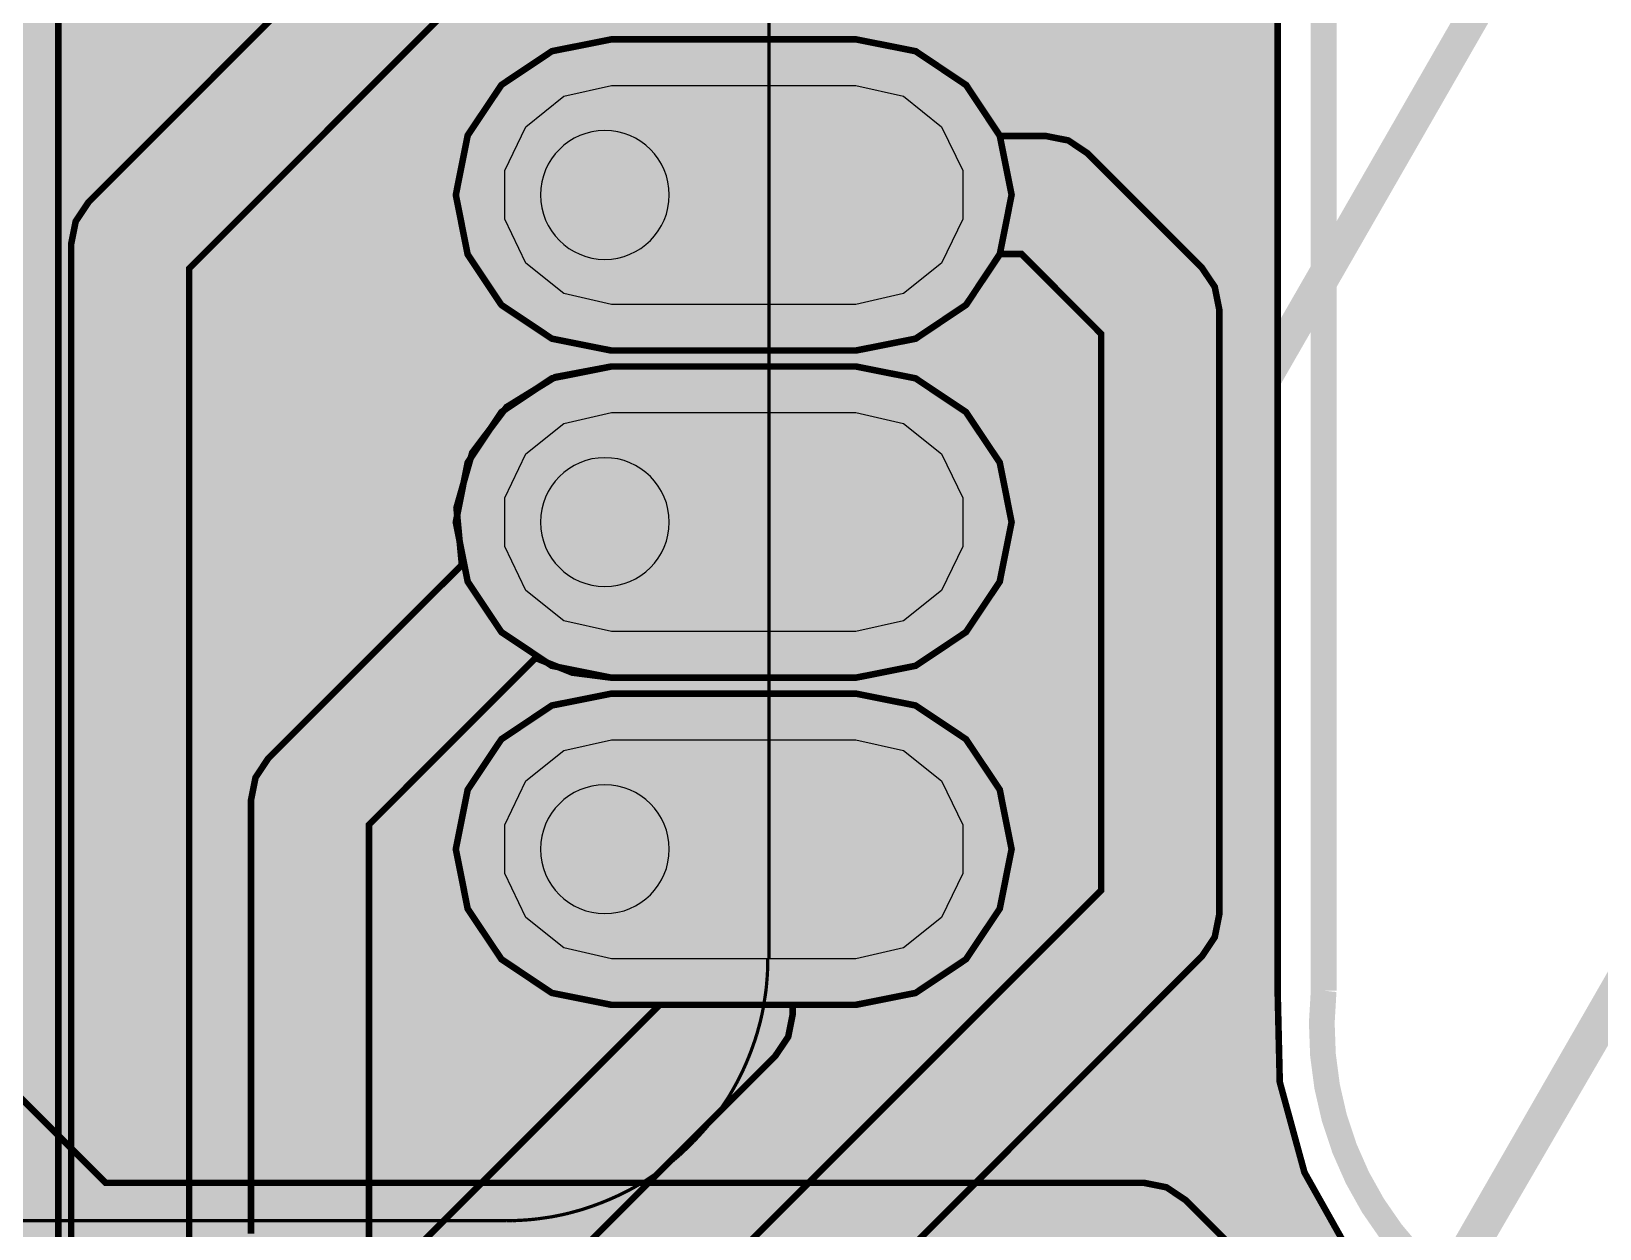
# Model space of a CAD drawing. Header units: millimetres. Extents: x 128 to 251, y -73 to 33.
# Drawn here: x 221.86 to 234.05, y -6.76 to 2.54 of the extents above; entities that cross this region are included whole.
import ezdxf

# ---------------------------------------------------------------- set-up
doc = ezdxf.new("R2010")
doc.units = ezdxf.units.MM
doc.header["$MEASUREMENT"] = 0
for name, color, linetype, true_color in [('Board-Outline-Layer', 7, 'Continuous', 0xff00ff), ('Bottom-Layer', 7, 'Continuous', 0x0000ff), ('Bottom-Paste-Mask-Layer', 7, 'Continuous', 0x800000), ('Bottom-Solder-Mask-Layer', 7, 'Continuous', 0xaa00ff), ('Document-Layer', 7, 'Continuous', 0xffffff), ('Hole-Layer', 7, 'Continuous', 0x222222), ('Multi-Layer', 7, 'Continuous', 0xc0c0c0), ('Top-Assembly-Layer', 7, 'Continuous', 0x33cc99), ('Top-Layer', 7, 'Continuous', 0xff0000), ('Top-Paste-Mask-Layer', 7, 'Continuous', 0x808080), ('Top-Silkscreen-Layer', 7, 'Continuous', 0xffcc00), ('Top-Solder-Mask-Layer', 7, 'Continuous', 0x800080)]:
    doc.layers.add(name, color=color, linetype=linetype, true_color=true_color)

msp = doc.modelspace()

# ---------------------------------------------------------------- hatches: boundary and pattern name
at = {"layer": 'Bottom-Layer'}
for points in [[(139.908, 21.105), (140.301, 21.105), (139.878, 20.881), (139.56, 20.524), (139.385, 20.08), (139.375, 19.602), (139.531, 19.15), (139.833, 18.78), (140.246, 18.538), (140.716, 18.454), (141.187, 18.538), (141.599, 18.78), (141.902, 19.15), (142.058, 19.602), (142.048, 20.08), (141.873, 20.524), (141.554, 20.881), (141.132, 21.105), (163.541, 21.105), (163.584, 21.107), (163.626, 21.115), (163.864, 21.098), (164.047, 20.945), (164.108, 20.714), (164.107, 20.705), (164.107, 20.695), (164.107, 15.941), (164.15, 15.447), (164.358, 14.996), (164.707, 14.641), (165.154, 14.426), (165.648, 14.374), (166.475, 14.374), (166.293, 14.159), (166.228, 13.885), (166.228, 12.785), (166.31, 12.481), (166.532, 12.258), (166.836, 12.177), (167.936, 12.177), (168.24, 12.258), (168.463, 12.481), (168.544, 12.785), (168.544, 13.885), (168.479, 14.159), (168.298, 14.374), (185.166, 14.376), (185.189, 14.374), (185.213, 14.374), (185.291, 14.376), (185.771, 14.283), (186.183, 14.018), (186.468, 13.621), (186.586, 13.147), (186.586, 10.433), (186.577, 9.929), (186.723, 9.445), (187.009, 9.03), (187.408, 8.722), (187.883, 8.55), (188.387, 8.532), (203.241, 8.641), (202.829, 8.401), (202.526, 8.035), (202.368, 7.586), (202.375, 7.11), (202.545, 6.665), (202.858, 6.307), (203.276, 6.079), (203.747, 6.008), (204.213, 6.105), (204.617, 6.356), (204.909, 6.732), (205.054, 7.185), (205.034, 7.66), (204.851, 8.1), (204.528, 8.449), (204.104, 8.665), (204.634, 8.898), (205.079, 9.268), (205.405, 9.747), (205.585, 10.297), (205.589, 10.327), (205.59, 10.358), (205.591, 13.287), (205.714, 13.592), (205.933, 13.837), (206.223, 13.993), (230.64, 13.993), (230.657, 13.993), (230.674, 13.995), (231.034, 13.948), (231.338, 13.746), (231.522, 13.432), (231.549, 13.07), (231.545, 13.043), (231.544, 13.017), (231.544, -4.89), (231.561, -5.618), (231.753, -6.32), (232.11, -6.955), (232.609, -7.485), (233.221, -7.879), (236.511, -9.687), (236.878, -10.054), (236.878, -18.76), (220.036, -47.654), (220, -47.741), (219.987, -47.835), (219.987, -49.818), (205.252, -65.512), (204.899, -65.718), (204.522, -65.877), (204.798, -65.5), (204.931, -65.051), (204.903, -64.585), (204.719, -64.155), (204.399, -63.813), (203.983, -63.6), (203.519, -63.54), (203.063, -63.642), (202.668, -63.892), (202.381, -64.262), (202.237, -64.706), (202.252, -65.174), (202.424, -65.608), (202.734, -65.959), (202.032, -65.693), (201.412, -65.269), (190.417, -54.469), (189.885, -54.039), (189.272, -53.734), (188.608, -53.57), (187.924, -53.554), (187.252, -53.686), (186.626, -53.961), (186.074, -54.365), (186.07, -54.368), (186.067, -54.372), (179.529, -60.687), (178.91, -61.051), (178.228, -61.276), (177.513, -61.353), (176.799, -61.277), (176.116, -61.053), (175.496, -60.689), (163.679, -48.655), (163.279, -48.335), (162.795, -48.168), (162.283, -48.173), (161.802, -48.349), (161.408, -48.677), (161.394, -48.695), (161.382, -48.713), (159.334, -51.863), (159.102, -52.068), (158.808, -52.169), (158.498, -52.15), (158.218, -52.014), (158.204, -52.004), (158.19, -51.995), (143.718, -43.141), (143.28, -42.7), (142.939, -42.181), (142.708, -41.604), (142.597, -40.993), (142.597, -40.989), (142.597, -40.985), (141.856, -33.79), (142.235, -34.091), (142.696, -34.239), (143.179, -34.217), (143.624, -34.026), (143.974, -33.692), (144.184, -33.256), (144.228, -32.774), (144.1, -32.307), (143.817, -31.914), (143.414, -31.646), (142.942, -31.537), (142.462, -31.599), (142.035, -31.826), (141.714, -32.189), (141.714, -31.591), (141.709, -30.467), (141.709, -2.111), (141.701, -2.033), (141.676, -1.959), (141.427, -1.592), (141.077, -1.321), (140.661, -1.172), (140.629, -1.168), (140.597, -1.166), (139.838, -1.166), (139.818, -1.167), (139.797, -1.168), (139.527, -1.118), (139.336, -0.921), (139.292, -0.649), (139.295, -0.624), (139.296, -0.598), (139.293, 20.608), (139.376, 20.878), (139.588, 21.063), (139.867, 21.107), (139.887, 21.106)], [(221.926, -7.182), (222.075, -7.281), (222.25, -7.316), (230.316, -7.316), (232.849, -9.849), (232.997, -9.948), (233.172, -9.983), (233.745, -9.983), (235.508, -11.747), (235.508, -11.987), (235.052, -11.987), (234.628, -12.156), (234.297, -12.471), (234.107, -12.886), (234.084, -13.342), (234.232, -13.774), (234.53, -14.12), (234.936, -14.331), (235.39, -14.376), (235.829, -14.25), (236.189, -13.969), (236.42, -13.575), (236.487, -13.123), (236.383, -12.679), (236.414, -12.585), (236.425, -12.487), (236.425, -11.557), (236.39, -11.382), (236.29, -11.233), (234.258, -9.201), (234.11, -9.102), (233.934, -9.067), (233.362, -9.067), (230.829, -6.534), (230.681, -6.435), (230.505, -6.4), (222.44, -6.4), (214.446, 1.594), (214.298, 1.693), (214.122, 1.728), (212.137, 1.728), (211.876, 2.122), (211.483, 2.386), (211.019, 2.478), (209.119, 2.478), (208.657, 2.386), (208.265, 2.124), (208.003, 1.732), (207.911, 1.27), (208.003, 0.808), (208.265, 0.416), (208.657, 0.154), (209.119, 0.062), (211.019, 0.062), (211.483, 0.154), (211.876, 0.418), (212.137, 0.812), (213.933, 0.812)], [(228.269, 2.478), (226.369, 2.478), (225.907, 2.386), (225.515, 2.124), (225.253, 1.732), (225.161, 1.27), (225.253, 0.808), (225.515, 0.416), (225.907, 0.154), (226.369, 0.062), (228.269, 0.062), (228.732, 0.154), (229.124, 0.416), (229.386, 0.808), (229.478, 1.27), (229.386, 1.732), (229.124, 2.124), (228.732, 2.386)], [(226.369, 0.42), (226.001, 0.504), (225.705, 0.74), (225.541, 1.081), (225.541, 1.459), (225.705, 1.8), (226.001, 2.036), (226.369, 2.12), (228.269, 2.12), (228.638, 2.036), (228.934, 1.8), (229.098, 1.459), (229.098, 1.081), (228.934, 0.74), (228.638, 0.504), (228.269, 0.42)], [(228.269, -0.062), (226.369, -0.062), (225.907, -0.154), (225.515, -0.416), (225.253, -0.808), (225.161, -1.27), (225.253, -1.732), (225.515, -2.124), (225.907, -2.386), (226.369, -2.478), (228.269, -2.478), (228.732, -2.386), (229.124, -2.124), (229.386, -1.732), (229.478, -1.27), (229.386, -0.808), (229.124, -0.416), (228.732, -0.154)], [(226.369, -2.12), (226.001, -2.036), (225.705, -1.8), (225.541, -1.459), (225.541, -1.081), (225.705, -0.74), (226.001, -0.504), (226.369, -0.42), (228.269, -0.42), (228.638, -0.504), (228.934, -0.74), (229.098, -1.081), (229.098, -1.459), (228.934, -1.8), (228.638, -2.036), (228.269, -2.12)], [(228.269, -2.602), (226.369, -2.602), (225.907, -2.694), (225.515, -2.956), (225.253, -3.348), (225.161, -3.81), (225.253, -4.272), (225.515, -4.664), (225.907, -4.926), (226.369, -5.018), (228.269, -5.018), (228.732, -4.926), (229.124, -4.664), (229.386, -4.272), (229.478, -3.81), (229.386, -3.348), (229.124, -2.956), (228.732, -2.694)], [(226.369, -4.66), (226.001, -4.576), (225.705, -4.34), (225.541, -3.999), (225.541, -3.621), (225.705, -3.28), (226.001, -3.044), (226.369, -2.96), (228.269, -2.96), (228.638, -3.044), (228.934, -3.28), (229.098, -3.621), (229.098, -3.999), (228.934, -4.34), (228.638, -4.576), (228.269, -4.66)]]:
    msp.add_hatch(color=256, dxfattribs=at).paths.add_polyline_path(points)
at = {"layer": 'Bottom-Paste-Mask-Layer'}
for points in [[(226.369, 0.42), (226.001, 0.504), (225.705, 0.74), (225.541, 1.081), (225.541, 1.459), (225.705, 1.8), (226.001, 2.036), (226.369, 2.12), (228.269, 2.12), (228.638, 2.036), (228.934, 1.8), (229.098, 1.459), (229.098, 1.081), (228.934, 0.74), (228.638, 0.504), (228.269, 0.42)], [(226.369, -2.12), (226.001, -2.036), (225.705, -1.8), (225.541, -1.459), (225.541, -1.081), (225.705, -0.74), (226.001, -0.504), (226.369, -0.42), (228.269, -0.42), (228.638, -0.504), (228.934, -0.74), (229.098, -1.081), (229.098, -1.459), (228.934, -1.8), (228.638, -2.036), (228.269, -2.12)], [(226.369, -4.66), (226.001, -4.576), (225.705, -4.34), (225.541, -3.999), (225.541, -3.621), (225.705, -3.28), (226.001, -3.044), (226.369, -2.96), (228.269, -2.96), (228.638, -3.044), (228.934, -3.28), (229.098, -3.621), (229.098, -3.999), (228.934, -4.34), (228.638, -4.576), (228.269, -4.66)]]:
    msp.add_hatch(color=256, dxfattribs=at).paths.add_polyline_path(points)
at = {"layer": 'Bottom-Solder-Mask-Layer'}
for points in [[(226.369, 0.42), (226.001, 0.504), (225.705, 0.74), (225.541, 1.081), (225.541, 1.459), (225.705, 1.8), (226.001, 2.036), (226.369, 2.12), (228.269, 2.12), (228.638, 2.036), (228.934, 1.8), (229.098, 1.459), (229.098, 1.081), (228.934, 0.74), (228.638, 0.504), (228.269, 0.42)], [(226.369, -2.12), (226.001, -2.036), (225.705, -1.8), (225.541, -1.459), (225.541, -1.081), (225.705, -0.74), (226.001, -0.504), (226.369, -0.42), (228.269, -0.42), (228.638, -0.504), (228.934, -0.74), (229.098, -1.081), (229.098, -1.459), (228.934, -1.8), (228.638, -2.036), (228.269, -2.12)], [(226.369, -4.66), (226.001, -4.576), (225.705, -4.34), (225.541, -3.999), (225.541, -3.621), (225.705, -3.28), (226.001, -3.044), (226.369, -2.96), (228.269, -2.96), (228.638, -3.044), (228.934, -3.28), (229.098, -3.621), (229.098, -3.999), (228.934, -4.34), (228.638, -4.576), (228.269, -4.66)]]:
    msp.add_hatch(color=256, dxfattribs=at).paths.add_polyline_path(points)
at = {"layer": 'Hole-Layer'}
for points in [[(225.819, 1.27, 1), (226.819, 1.27, 1)], [(225.819, -1.27, 1), (226.819, -1.27, 1)], [(225.819, -3.81, 1), (226.819, -3.81, 1)]]:
    msp.add_hatch(color=256, dxfattribs=at).paths.add_polyline_path(points)
at = {"layer": 'Multi-Layer'}
for points in [[(226.369, 0.42), (226.001, 0.504), (225.705, 0.74), (225.541, 1.081), (225.541, 1.459), (225.705, 1.8), (226.001, 2.036), (226.369, 2.12), (228.269, 2.12), (228.638, 2.036), (228.934, 1.8), (229.098, 1.459), (229.098, 1.081), (228.934, 0.74), (228.638, 0.504), (228.269, 0.42)], [(226.369, 0.42), (226.001, 0.504), (225.705, 0.74), (225.541, 1.081), (225.541, 1.459), (225.705, 1.8), (226.001, 2.036), (226.369, 2.12), (228.269, 2.12), (228.638, 2.036), (228.934, 1.8), (229.098, 1.459), (229.098, 1.081), (228.934, 0.74), (228.638, 0.504), (228.269, 0.42)], [(226.369, 0.42), (226.001, 0.504), (225.705, 0.74), (225.541, 1.081), (225.541, 1.459), (225.705, 1.8), (226.001, 2.036), (226.369, 2.12), (228.269, 2.12), (228.638, 2.036), (228.934, 1.8), (229.098, 1.459), (229.098, 1.081), (228.934, 0.74), (228.638, 0.504), (228.269, 0.42)], [(226.369, -2.12), (226.001, -2.036), (225.705, -1.8), (225.541, -1.459), (225.541, -1.081), (225.705, -0.74), (226.001, -0.504), (226.369, -0.42), (228.269, -0.42), (228.638, -0.504), (228.934, -0.74), (229.098, -1.081), (229.098, -1.459), (228.934, -1.8), (228.638, -2.036), (228.269, -2.12)], [(226.369, -2.12), (226.001, -2.036), (225.705, -1.8), (225.541, -1.459), (225.541, -1.081), (225.705, -0.74), (226.001, -0.504), (226.369, -0.42), (228.269, -0.42), (228.638, -0.504), (228.934, -0.74), (229.098, -1.081), (229.098, -1.459), (228.934, -1.8), (228.638, -2.036), (228.269, -2.12)], [(226.369, -2.12), (226.001, -2.036), (225.705, -1.8), (225.541, -1.459), (225.541, -1.081), (225.705, -0.74), (226.001, -0.504), (226.369, -0.42), (228.269, -0.42), (228.638, -0.504), (228.934, -0.74), (229.098, -1.081), (229.098, -1.459), (228.934, -1.8), (228.638, -2.036), (228.269, -2.12)], [(226.369, -4.66), (226.001, -4.576), (225.705, -4.34), (225.541, -3.999), (225.541, -3.621), (225.705, -3.28), (226.001, -3.044), (226.369, -2.96), (228.269, -2.96), (228.638, -3.044), (228.934, -3.28), (229.098, -3.621), (229.098, -3.999), (228.934, -4.34), (228.638, -4.576), (228.269, -4.66)], [(226.369, -4.66), (226.001, -4.576), (225.705, -4.34), (225.541, -3.999), (225.541, -3.621), (225.705, -3.28), (226.001, -3.044), (226.369, -2.96), (228.269, -2.96), (228.638, -3.044), (228.934, -3.28), (229.098, -3.621), (229.098, -3.999), (228.934, -4.34), (228.638, -4.576), (228.269, -4.66)], [(226.369, -4.66), (226.001, -4.576), (225.705, -4.34), (225.541, -3.999), (225.541, -3.621), (225.705, -3.28), (226.001, -3.044), (226.369, -2.96), (228.269, -2.96), (228.638, -3.044), (228.934, -3.28), (229.098, -3.621), (229.098, -3.999), (228.934, -4.34), (228.638, -4.576), (228.269, -4.66)]]:
    msp.add_hatch(color=256, dxfattribs=at).paths.add_polyline_path(points)
at = {"layer": 'Top-Layer'}
for points in [[(139.908, 21.105), (140.301, 21.105), (139.878, 20.881), (139.56, 20.524), (139.385, 20.08), (139.375, 19.602), (139.531, 19.15), (139.833, 18.78), (140.246, 18.538), (140.716, 18.454), (141.187, 18.538), (141.599, 18.78), (141.902, 19.15), (142.058, 19.602), (142.048, 20.08), (141.873, 20.524), (141.554, 20.881), (141.132, 21.105), (163.541, 21.105), (163.584, 21.107), (163.626, 21.115), (163.864, 21.098), (164.047, 20.945), (164.108, 20.714), (164.107, 20.705), (164.107, 20.695), (164.107, 15.941), (164.15, 15.447), (164.358, 14.996), (164.707, 14.641), (165.154, 14.426), (165.648, 14.374), (166.475, 14.374), (166.293, 14.159), (166.228, 13.885), (166.228, 12.825), (162.744, 9.341), (162.645, 9.192), (162.61, 9.017), (162.61, 0.86), (162.441, 0.597), (162.412, 0.286), (162.528, -0.004), (162.765, -0.208), (163.068, -0.282), (163.372, -0.208), (163.608, -0.004), (163.725, 0.286), (163.695, 0.597), (163.526, 0.86), (163.526, 8.827), (166.876, 12.177), (167.936, 12.177), (168.24, 12.258), (168.463, 12.481), (168.544, 12.785), (168.544, 12.877), (178.246, 12.877), (184.334, 6.788), (184.483, 6.689), (184.658, 6.654), (196.026, 6.654), (198.304, 4.375), (198.453, 4.276), (198.628, 4.241), (205.359, 4.241), (205.535, 4.276), (205.683, 4.375), (207.2, 5.892), (208.002, 5.892), (208.263, 5.498), (208.656, 5.234), (209.119, 5.142), (211.019, 5.142), (211.482, 5.234), (211.874, 5.496), (212.136, 5.888), (212.228, 6.35), (212.136, 6.812), (211.874, 7.204), (211.482, 7.466), (211.019, 7.558), (209.119, 7.558), (208.656, 7.466), (208.263, 7.202), (208.002, 6.808), (207.01, 6.808), (206.835, 6.773), (206.686, 6.674), (205.17, 5.157), (198.818, 5.157), (196.539, 7.436), (196.391, 7.535), (196.215, 7.57), (184.848, 7.57), (178.759, 13.659), (178.611, 13.758), (178.435, 13.793), (168.544, 13.793), (168.544, 13.885), (168.479, 14.159), (168.298, 14.374), (185.166, 14.376), (185.189, 14.374), (185.213, 14.374), (185.291, 14.376), (185.771, 14.283), (186.183, 14.018), (186.468, 13.621), (186.586, 13.147), (186.586, 10.433), (186.577, 9.929), (186.723, 9.445), (187.009, 9.03), (187.408, 8.722), (187.883, 8.55), (188.387, 8.532), (203.241, 8.641), (202.829, 8.401), (202.526, 8.035), (202.368, 7.586), (202.375, 7.11), (202.545, 6.665), (202.858, 6.307), (203.276, 6.079), (203.747, 6.008), (204.213, 6.105), (204.617, 6.356), (204.909, 6.732), (205.054, 7.185), (205.034, 7.66), (204.851, 8.1), (204.528, 8.449), (204.104, 8.665), (204.634, 8.898), (205.079, 9.268), (205.405, 9.747), (205.585, 10.297), (205.589, 10.327), (205.59, 10.358), (205.591, 13.287), (205.714, 13.592), (205.933, 13.837), (206.223, 13.993), (230.64, 13.993), (230.657, 13.993), (230.674, 13.995), (231.034, 13.948), (231.338, 13.746), (231.522, 13.432), (231.549, 13.07), (231.545, 13.043), (231.544, 13.017), (231.544, -4.89), (231.561, -5.618), (231.753, -6.32), (232.11, -6.955), (232.609, -7.485), (233.221, -7.879), (236.511, -9.687), (236.878, -10.054), (236.878, -18.76), (220.036, -47.654), (220, -47.741), (219.987, -47.835), (219.987, -49.818), (205.252, -65.512), (204.899, -65.718), (204.522, -65.877), (204.798, -65.5), (204.931, -65.051), (204.903, -64.585), (204.719, -64.155), (204.399, -63.813), (203.983, -63.6), (203.519, -63.54), (203.063, -63.642), (202.668, -63.892), (202.381, -64.262), (202.237, -64.706), (202.252, -65.174), (202.424, -65.608), (202.734, -65.959), (202.032, -65.693), (201.412, -65.269), (190.417, -54.469), (189.885, -54.039), (189.272, -53.734), (188.608, -53.57), (187.924, -53.554), (187.252, -53.686), (186.626, -53.961), (186.074, -54.365), (186.07, -54.368), (186.067, -54.372), (179.529, -60.687), (178.91, -61.051), (178.228, -61.276), (177.513, -61.353), (176.799, -61.277), (176.116, -61.053), (175.496, -60.689), (163.679, -48.655), (163.279, -48.335), (162.795, -48.168), (162.283, -48.173), (161.802, -48.349), (161.408, -48.677), (161.394, -48.695), (161.382, -48.713), (159.334, -51.863), (159.102, -52.068), (158.808, -52.169), (158.498, -52.15), (158.218, -52.014), (158.204, -52.004), (158.19, -51.995), (143.718, -43.141), (143.28, -42.7), (142.939, -42.181), (142.708, -41.604), (142.597, -40.993), (142.597, -40.989), (142.597, -40.985), (141.856, -33.79), (142.235, -34.091), (142.696, -34.239), (143.179, -34.217), (143.624, -34.026), (143.974, -33.692), (144.184, -33.256), (144.228, -32.774), (144.1, -32.307), (143.817, -31.914), (143.414, -31.646), (142.942, -31.537), (142.462, -31.599), (142.035, -31.826), (141.714, -32.189), (141.714, -31.591), (141.709, -30.467), (141.709, -2.111), (141.701, -2.033), (141.676, -1.959), (141.427, -1.592), (141.077, -1.321), (140.661, -1.172), (140.629, -1.168), (140.597, -1.166), (139.838, -1.166), (139.818, -1.167), (139.797, -1.168), (139.527, -1.118), (139.336, -0.921), (139.292, -0.649), (139.295, -0.624), (139.296, -0.598), (139.293, 20.608), (139.376, 20.878), (139.588, 21.063), (139.867, 21.107), (139.887, 21.106)], [(179.902, -10.725), (179.754, -10.626), (179.578, -10.591), (168.211, -10.591), (156.28, 1.34), (156.202, 1.403), (156.112, 1.447), (156.656, 1.447), (168.459, -10.357), (168.608, -10.456), (168.783, -10.491), (180.024, -10.491), (184.08, -14.548), (184.229, -14.647), (184.404, -14.682), (216.789, -14.682), (216.965, -14.647), (217.113, -14.548), (224.352, -7.309), (224.452, -7.16), (224.487, -6.985), (224.487, -3.619), (225.78, -2.325), (226.065, -2.439), (226.369, -2.478), (228.269, -2.478), (228.732, -2.386), (229.124, -2.124), (229.386, -1.732), (229.478, -1.27), (229.386, -0.808), (229.124, -0.416), (228.732, -0.154), (228.269, -0.062), (226.369, -0.062), (225.933, -0.144), (225.555, -0.377), (225.288, -0.732), (225.166, -1.159), (225.208, -1.602), (223.704, -3.105), (223.605, -3.254), (223.57, -3.429), (223.57, -6.795), (223.09, -7.276), (223.09, 0.699), (225.408, 3.017), (225.667, 2.793), (225.98, 2.651), (226.319, 2.602), (228.319, 2.602), (228.782, 2.694), (229.174, 2.956), (229.436, 3.348), (229.528, 3.81), (229.436, 4.272), (229.174, 4.664), (228.782, 4.926), (228.319, 5.018), (226.319, 5.018), (225.911, 4.947), (225.55, 4.742), (225.28, 4.426), (225.133, 4.039), (222.307, 1.213), (222.208, 1.064), (222.173, 0.889), (222.173, -7.303), (222.017, -7.46), (222.059, -7.353), (222.074, -7.239), (222.074, 2.823), (222.25, 3.11), (222.263, 3.447), (222.107, 3.747), (221.825, 3.931), (221.488, 3.953), (221.185, 3.806), (221.185, 5.842), (221.15, 6.017), (221.05, 6.166), (215.462, 11.754), (215.314, 11.853), (215.138, 11.888), (212.178, 11.888), (212.178, 12.28), (212.13, 12.459), (211.998, 12.59), (211.819, 12.638), (208.319, 12.638), (208.14, 12.59), (208.009, 12.459), (207.961, 12.28), (207.961, 10.58), (208.009, 10.401), (208.14, 10.27), (208.319, 10.222), (211.819, 10.222), (211.998, 10.27), (212.13, 10.401), (212.178, 10.58), (212.178, 10.972), (214.949, 10.972), (220.268, 5.652), (220.268, -6.287), (216.092, -10.464), (211.681, -10.464), (211.418, -10.295), (211.107, -10.266), (210.817, -10.382), (210.612, -10.618), (210.538, -10.922), (210.612, -11.226), (210.817, -11.462), (211.107, -11.578), (211.418, -11.549), (211.681, -11.38), (216.281, -11.38), (216.457, -11.345), (216.605, -11.246), (221.05, -6.801), (221.113, -6.723), (221.157, -6.633), (221.157, -7.049), (216.346, -11.861), (209.105, -11.861), (208.689, -11.445), (208.623, -11.14), (208.423, -10.899), (208.136, -10.776), (207.824, -10.798), (207.558, -10.961), (207.395, -11.228), (207.372, -11.54), (207.495, -11.827), (207.736, -12.026), (208.041, -12.093), (208.591, -12.643), (208.74, -12.742), (208.915, -12.777), (216.535, -12.777), (216.649, -12.763), (216.756, -12.721), (216.536, -12.94), (207.68, -12.94), (207.455, -12.786), (207.186, -12.736), (203.913, -9.462), (203.913, 0.127), (203.878, 0.302), (203.778, 0.451), (203.016, 1.213), (202.868, 1.312), (202.692, 1.347), (200.326, 1.347), (200.167, 1.832), (199.851, 2.233), (199.415, 2.5), (198.915, 2.601), (198.41, 2.523), (197.963, 2.275), (197.629, 1.889), (197.449, 1.411), (197.445, 0.9), (197.616, 0.42), (197.943, 0.027), (198.386, -0.228), (198.889, -0.315), (199.391, -0.223), (199.831, 0.036), (200.155, 0.431), (202.503, 0.431), (202.996, -0.063), (202.996, -9.652), (203.031, -9.827), (203.13, -9.976), (206.538, -13.383), (206.564, -13.583), (206.649, -13.766), (184.594, -13.766), (180.537, -9.709), (180.389, -9.61), (180.213, -9.575), (168.973, -9.575), (157.169, 2.229), (157.021, 2.328), (156.845, 2.363), (148.399, 2.363), (146.381, 4.381), (146.381, 12.065), (146.347, 12.24), (146.247, 12.389), (143.961, 14.675), (143.91, 14.719), (143.852, 14.756), (143.852, 15.351), (143.804, 15.53), (143.673, 15.661), (143.494, 15.709), (141.494, 15.709), (141.315, 15.661), (141.184, 15.53), (141.136, 15.351), (141.136, 13.351), (141.184, 13.172), (141.315, 13.041), (141.494, 12.993), (141.759, 12.993), (141.403, 12.659), (141.188, 12.221), (141.141, 11.735), (141.269, 11.265), (141.556, 10.869), (141.963, 10.601), (141.561, 10.337), (141.275, 9.95), (141.143, 9.487), (141.18, 9.007), (141.383, 8.571), (141.725, 8.232), (142.163, 8.034), (142.163, 5.08), (142.198, 4.905), (142.297, 4.756), (146.361, 0.692), (146.51, 0.593), (146.685, 0.558), (155.767, 0.558), (167.697, -11.373), (167.846, -11.472), (168.021, -11.507), (179.389, -11.507), (183.445, -15.564), (183.594, -15.663), (183.769, -15.698), (217.17, -15.698), (217.346, -15.663), (217.494, -15.564), (227.643, -5.415), (227.743, -5.266), (227.778, -5.091), (227.778, -5.018), (228.269, -5.018), (228.732, -4.926), (229.124, -4.664), (229.386, -4.272), (229.478, -3.81), (229.386, -3.348), (229.124, -2.956), (228.732, -2.694), (228.269, -2.602), (226.369, -2.602), (225.907, -2.694), (225.515, -2.956), (225.253, -3.348), (225.161, -3.81), (225.253, -4.272), (225.515, -4.664), (225.907, -4.926), (226.369, -5.018), (226.744, -5.018), (216.981, -14.782), (183.959, -14.782)], [(230.174, -4.128), (225.228, -9.074), (225.129, -9.223), (225.094, -9.398), (225.094, -21.273), (202.966, -43.401), (202.469, -43.254), (201.951, -43.291), (201.479, -43.507), (201.113, -43.874), (185.283, -28.044), (185.216, -27.738), (185.017, -27.497), (184.73, -27.375), (184.418, -27.397), (184.151, -27.56), (183.988, -27.826), (183.966, -28.138), (184.089, -28.426), (184.33, -28.625), (184.635, -28.691), (200.87, -44.927), (201.031, -45.402), (201.343, -45.794), (201.769, -46.058), (202.259, -46.161), (202.756, -46.093), (203.2, -45.86), (203.539, -45.491), (203.733, -45.029), (203.759, -44.529), (203.614, -44.049), (225.876, -21.787), (225.976, -21.638), (226.011, -21.463), (226.011, -9.588), (230.956, -4.642), (231.056, -4.493), (231.091, -4.318), (231.091, 0.381), (231.056, 0.556), (230.956, 0.705), (230.067, 1.594), (229.919, 1.693), (229.743, 1.728), (229.387, 1.728), (229.126, 2.122), (228.733, 2.386), (228.269, 2.478), (226.369, 2.478), (225.907, 2.386), (225.515, 2.124), (225.253, 1.732), (225.161, 1.27), (225.253, 0.808), (225.515, 0.416), (225.907, 0.154), (226.369, 0.062), (228.269, 0.062), (228.733, 0.154), (229.126, 0.418), (229.387, 0.812), (229.554, 0.812), (230.174, 0.191)], [(226.369, 0.42), (226.001, 0.504), (225.705, 0.74), (225.541, 1.081), (225.541, 1.459), (225.705, 1.8), (226.001, 2.036), (226.369, 2.12), (228.269, 2.12), (228.638, 2.036), (228.934, 1.8), (229.098, 1.459), (229.098, 1.081), (228.934, 0.74), (228.638, 0.504), (228.269, 0.42)], [(226.369, -2.12), (226.001, -2.036), (225.705, -1.8), (225.541, -1.459), (225.541, -1.081), (225.705, -0.74), (226.001, -0.504), (226.369, -0.42), (228.269, -0.42), (228.638, -0.504), (228.934, -0.74), (229.098, -1.081), (229.098, -1.459), (228.934, -1.8), (228.638, -2.036), (228.269, -2.12)], [(226.369, -4.66), (226.001, -4.576), (225.705, -4.34), (225.541, -3.999), (225.541, -3.621), (225.705, -3.28), (226.001, -3.044), (226.369, -2.96), (228.269, -2.96), (228.638, -3.044), (228.934, -3.28), (229.098, -3.621), (229.098, -3.999), (228.934, -4.34), (228.638, -4.576), (228.269, -4.66)]]:
    msp.add_hatch(color=256, dxfattribs=at).paths.add_polyline_path(points)
at = {"layer": 'Top-Paste-Mask-Layer'}
for points in [[(226.369, 0.42), (226.001, 0.504), (225.705, 0.74), (225.541, 1.081), (225.541, 1.459), (225.705, 1.8), (226.001, 2.036), (226.369, 2.12), (228.269, 2.12), (228.638, 2.036), (228.934, 1.8), (229.098, 1.459), (229.098, 1.081), (228.934, 0.74), (228.638, 0.504), (228.269, 0.42)], [(226.369, -2.12), (226.001, -2.036), (225.705, -1.8), (225.541, -1.459), (225.541, -1.081), (225.705, -0.74), (226.001, -0.504), (226.369, -0.42), (228.269, -0.42), (228.638, -0.504), (228.934, -0.74), (229.098, -1.081), (229.098, -1.459), (228.934, -1.8), (228.638, -2.036), (228.269, -2.12)], [(226.369, -4.66), (226.001, -4.576), (225.705, -4.34), (225.541, -3.999), (225.541, -3.621), (225.705, -3.28), (226.001, -3.044), (226.369, -2.96), (228.269, -2.96), (228.638, -3.044), (228.934, -3.28), (229.098, -3.621), (229.098, -3.999), (228.934, -4.34), (228.638, -4.576), (228.269, -4.66)]]:
    msp.add_hatch(color=256, dxfattribs=at).paths.add_polyline_path(points)
at = {"layer": 'Top-Silkscreen-Layer'}
msp.add_hatch(color=256, dxfattribs=at).paths.add_polyline_path([(227.584, -4.712), (227.582, -4.761), (227.579, -4.81), (227.575, -4.859), (227.57, -4.907), (227.563, -4.956), (227.555, -5.005), (227.547, -5.053), (227.537, -5.101)])
msp.add_hatch(color=256, dxfattribs=at).paths.add_polyline_path([(227.584, -4.712), (227.582, -4.761), (227.579, -4.81), (227.575, -4.859), (227.57, -4.907), (227.563, -4.956), (227.555, -5.005), (227.547, -5.053), (227.537, -5.101)])
at = {"layer": 'Top-Solder-Mask-Layer'}
for points in [[(226.369, 0.42), (226.001, 0.504), (225.705, 0.74), (225.541, 1.081), (225.541, 1.459), (225.705, 1.8), (226.001, 2.036), (226.369, 2.12), (228.269, 2.12), (228.638, 2.036), (228.934, 1.8), (229.098, 1.459), (229.098, 1.081), (228.934, 0.74), (228.638, 0.504), (228.269, 0.42)], [(226.369, -2.12), (226.001, -2.036), (225.705, -1.8), (225.541, -1.459), (225.541, -1.081), (225.705, -0.74), (226.001, -0.504), (226.369, -0.42), (228.269, -0.42), (228.638, -0.504), (228.934, -0.74), (229.098, -1.081), (229.098, -1.459), (228.934, -1.8), (228.638, -2.036), (228.269, -2.12)], [(226.369, -4.66), (226.001, -4.576), (225.705, -4.34), (225.541, -3.999), (225.541, -3.621), (225.705, -3.28), (226.001, -3.044), (226.369, -2.96), (228.269, -2.96), (228.638, -3.044), (228.934, -3.28), (229.098, -3.621), (229.098, -3.999), (228.934, -4.34), (228.638, -4.576), (228.269, -4.66)]]:
    msp.add_hatch(color=256, dxfattribs=at).paths.add_polyline_path(points)

# ---------------------------------------------------------------- linework, layer by layer
at = {"layer": 'Board-Outline-Layer', "const_width": 0.2}
msp.add_lwpolyline([(231.902, 13.015), (231.902, -4.908)], dxfattribs=at)
msp.add_lwpolyline([(231.902, -4.908, 0.318), (233.385, -7.56)], format="xyb", dxfattribs=at)
at = {"layer": 'Bottom-Layer'}
for points, const_width in [([(206.223, 13.993), (230.64, 13.993), (230.657, 13.993), (230.674, 13.995), (231.034, 13.948), (231.338, 13.746), (231.522, 13.432), (231.549, 13.07), (231.545, 13.043), (231.544, 13.017), (231.544, -4.89), (231.561, -5.618), (231.753, -6.32), (232.11, -6.955), (232.609, -7.485), (233.221, -7.879), (236.511, -9.687), (236.878, -10.054), (236.878, -18.76), (220.036, -47.654), (220, -47.741), (219.987, -47.835), (219.987, -49.818), (205.252, -65.512)], 0.0508), ([(234.11, -9.102), (233.934, -9.067), (233.362, -9.067), (230.829, -6.534), (230.681, -6.435), (230.505, -6.4), (222.44, -6.4), (214.446, 1.594)], 0.0508), ([(222.25, -6.858), (214.122, 1.27)], 0.2)]:
    msp.add_lwpolyline(points, dxfattribs=dict(at, const_width=const_width))
at = {"layer": 'Bottom-Layer', "const_width": 0.0508}
for points in [[(228.269, 2.478), (226.369, 2.478), (225.907, 2.386), (225.515, 2.124), (225.253, 1.732), (225.161, 1.27), (225.253, 0.808), (225.515, 0.416), (225.907, 0.154), (226.369, 0.062), (228.269, 0.062), (228.732, 0.154), (229.124, 0.416), (229.386, 0.808), (229.478, 1.27), (229.386, 1.732), (229.124, 2.124), (228.732, 2.386)], [(228.269, -0.062), (226.369, -0.062), (225.907, -0.154), (225.515, -0.416), (225.253, -0.808), (225.161, -1.27), (225.253, -1.732), (225.515, -2.124), (225.907, -2.386), (226.369, -2.478), (228.269, -2.478), (228.732, -2.386), (229.124, -2.124), (229.386, -1.732), (229.478, -1.27), (229.386, -0.808), (229.124, -0.416), (228.732, -0.154)], [(228.269, -2.602), (226.369, -2.602), (225.907, -2.694), (225.515, -2.956), (225.253, -3.348), (225.161, -3.81), (225.253, -4.272), (225.515, -4.664), (225.907, -4.926), (226.369, -5.018), (228.269, -5.018), (228.732, -4.926), (229.124, -4.664), (229.386, -4.272), (229.478, -3.81), (229.386, -3.348), (229.124, -2.956), (228.732, -2.694)]]:
    msp.add_lwpolyline(points, close=True, dxfattribs=at)
at = {"layer": 'Bottom-Layer'}
for points in [[(226.369, 0.42), (226.001, 0.504), (225.705, 0.74), (225.541, 1.081), (225.541, 1.459), (225.705, 1.8), (226.001, 2.036), (226.369, 2.12), (228.269, 2.12), (228.638, 2.036), (228.934, 1.8), (229.098, 1.459), (229.098, 1.081), (228.934, 0.74), (228.638, 0.504), (228.269, 0.42)], [(226.369, -2.12), (226.001, -2.036), (225.705, -1.8), (225.541, -1.459), (225.541, -1.081), (225.705, -0.74), (226.001, -0.504), (226.369, -0.42), (228.269, -0.42), (228.638, -0.504), (228.934, -0.74), (229.098, -1.081), (229.098, -1.459), (228.934, -1.8), (228.638, -2.036), (228.269, -2.12)], [(226.369, -4.66), (226.001, -4.576), (225.705, -4.34), (225.541, -3.999), (225.541, -3.621), (225.705, -3.28), (226.001, -3.044), (226.369, -2.96), (228.269, -2.96), (228.638, -3.044), (228.934, -3.28), (229.098, -3.621), (229.098, -3.999), (228.934, -4.34), (228.638, -4.576), (228.269, -4.66)]]:
    msp.add_lwpolyline(points, close=True, dxfattribs=at)
at = {"layer": 'Bottom-Paste-Mask-Layer'}
for points in [[(226.369, 0.42), (226.001, 0.504), (225.705, 0.74), (225.541, 1.081), (225.541, 1.459), (225.705, 1.8), (226.001, 2.036), (226.369, 2.12), (228.269, 2.12), (228.638, 2.036), (228.934, 1.8), (229.098, 1.459), (229.098, 1.081), (228.934, 0.74), (228.638, 0.504), (228.269, 0.42)], [(226.369, -2.12), (226.001, -2.036), (225.705, -1.8), (225.541, -1.459), (225.541, -1.081), (225.705, -0.74), (226.001, -0.504), (226.369, -0.42), (228.269, -0.42), (228.638, -0.504), (228.934, -0.74), (229.098, -1.081), (229.098, -1.459), (228.934, -1.8), (228.638, -2.036), (228.269, -2.12)], [(226.369, -4.66), (226.001, -4.576), (225.705, -4.34), (225.541, -3.999), (225.541, -3.621), (225.705, -3.28), (226.001, -3.044), (226.369, -2.96), (228.269, -2.96), (228.638, -3.044), (228.934, -3.28), (229.098, -3.621), (229.098, -3.999), (228.934, -4.34), (228.638, -4.576), (228.269, -4.66)]]:
    msp.add_lwpolyline(points, close=True, dxfattribs=at)
at = {"layer": 'Bottom-Solder-Mask-Layer'}
for points in [[(226.369, 0.42), (226.001, 0.504), (225.705, 0.74), (225.541, 1.081), (225.541, 1.459), (225.705, 1.8), (226.001, 2.036), (226.369, 2.12), (228.269, 2.12), (228.638, 2.036), (228.934, 1.8), (229.098, 1.459), (229.098, 1.081), (228.934, 0.74), (228.638, 0.504), (228.269, 0.42)], [(226.369, -2.12), (226.001, -2.036), (225.705, -1.8), (225.541, -1.459), (225.541, -1.081), (225.705, -0.74), (226.001, -0.504), (226.369, -0.42), (228.269, -0.42), (228.638, -0.504), (228.934, -0.74), (229.098, -1.081), (229.098, -1.459), (228.934, -1.8), (228.638, -2.036), (228.269, -2.12)], [(226.369, -4.66), (226.001, -4.576), (225.705, -4.34), (225.541, -3.999), (225.541, -3.621), (225.705, -3.28), (226.001, -3.044), (226.369, -2.96), (228.269, -2.96), (228.638, -3.044), (228.934, -3.28), (229.098, -3.621), (229.098, -3.999), (228.934, -4.34), (228.638, -4.576), (228.269, -4.66)]]:
    msp.add_lwpolyline(points, close=True, dxfattribs=at)
at = {"layer": 'Document-Layer', "const_width": 0.254}
for points in [[(230.881, -10.633), (242.776, 9.815)], [(226.78, -8.276), (236.457, 8.561)], [(230.881, -10.633), (240.558, 6.204)]]:
    msp.add_lwpolyline(points, dxfattribs=at)
at = {"layer": 'Hole-Layer'}
for points in [[(225.819, 1.27, 1), (226.819, 1.27, 1)], [(225.819, -1.27, 1), (226.819, -1.27, 1)], [(225.819, -3.81, 1), (226.819, -3.81, 1)]]:
    msp.add_lwpolyline(points, format="xyb", close=True, dxfattribs=at)
at = {"layer": 'Multi-Layer'}
for points in [[(226.369, 0.42), (226.001, 0.504), (225.705, 0.74), (225.541, 1.081), (225.541, 1.459), (225.705, 1.8), (226.001, 2.036), (226.369, 2.12), (228.269, 2.12), (228.638, 2.036), (228.934, 1.8), (229.098, 1.459), (229.098, 1.081), (228.934, 0.74), (228.638, 0.504), (228.269, 0.42)], [(226.369, 0.42), (226.001, 0.504), (225.705, 0.74), (225.541, 1.081), (225.541, 1.459), (225.705, 1.8), (226.001, 2.036), (226.369, 2.12), (228.269, 2.12), (228.638, 2.036), (228.934, 1.8), (229.098, 1.459), (229.098, 1.081), (228.934, 0.74), (228.638, 0.504), (228.269, 0.42)], [(226.369, 0.42), (226.001, 0.504), (225.705, 0.74), (225.541, 1.081), (225.541, 1.459), (225.705, 1.8), (226.001, 2.036), (226.369, 2.12), (228.269, 2.12), (228.638, 2.036), (228.934, 1.8), (229.098, 1.459), (229.098, 1.081), (228.934, 0.74), (228.638, 0.504), (228.269, 0.42)], [(226.369, -2.12), (226.001, -2.036), (225.705, -1.8), (225.541, -1.459), (225.541, -1.081), (225.705, -0.74), (226.001, -0.504), (226.369, -0.42), (228.269, -0.42), (228.638, -0.504), (228.934, -0.74), (229.098, -1.081), (229.098, -1.459), (228.934, -1.8), (228.638, -2.036), (228.269, -2.12)], [(226.369, -2.12), (226.001, -2.036), (225.705, -1.8), (225.541, -1.459), (225.541, -1.081), (225.705, -0.74), (226.001, -0.504), (226.369, -0.42), (228.269, -0.42), (228.638, -0.504), (228.934, -0.74), (229.098, -1.081), (229.098, -1.459), (228.934, -1.8), (228.638, -2.036), (228.269, -2.12)], [(226.369, -2.12), (226.001, -2.036), (225.705, -1.8), (225.541, -1.459), (225.541, -1.081), (225.705, -0.74), (226.001, -0.504), (226.369, -0.42), (228.269, -0.42), (228.638, -0.504), (228.934, -0.74), (229.098, -1.081), (229.098, -1.459), (228.934, -1.8), (228.638, -2.036), (228.269, -2.12)], [(226.369, -4.66), (226.001, -4.576), (225.705, -4.34), (225.541, -3.999), (225.541, -3.621), (225.705, -3.28), (226.001, -3.044), (226.369, -2.96), (228.269, -2.96), (228.638, -3.044), (228.934, -3.28), (229.098, -3.621), (229.098, -3.999), (228.934, -4.34), (228.638, -4.576), (228.269, -4.66)], [(226.369, -4.66), (226.001, -4.576), (225.705, -4.34), (225.541, -3.999), (225.541, -3.621), (225.705, -3.28), (226.001, -3.044), (226.369, -2.96), (228.269, -2.96), (228.638, -3.044), (228.934, -3.28), (229.098, -3.621), (229.098, -3.999), (228.934, -4.34), (228.638, -4.576), (228.269, -4.66)], [(226.369, -4.66), (226.001, -4.576), (225.705, -4.34), (225.541, -3.999), (225.541, -3.621), (225.705, -3.28), (226.001, -3.044), (226.369, -2.96), (228.269, -2.96), (228.638, -3.044), (228.934, -3.28), (229.098, -3.621), (229.098, -3.999), (228.934, -4.34), (228.638, -4.576), (228.269, -4.66)]]:
    msp.add_lwpolyline(points, close=True, dxfattribs=at)
at = {"layer": 'Top-Assembly-Layer', "const_width": 0.0254}
for points in [[(227.594, -4.663), (227.594, 12.273)], [(227.594, -4.663), (227.594, 12.273)], [(227.579, -4.81), (227.582, -4.761)], [(227.579, -4.81), (227.582, -4.761)], [(227.582, -4.761), (227.584, -4.712)], [(227.582, -4.761), (227.584, -4.712)], [(227.584, -4.712), (227.584, -4.663)], [(227.584, -4.712), (227.584, -4.663)], [(227.57, -4.907), (227.575, -4.859)], [(227.57, -4.907), (227.575, -4.859)], [(227.575, -4.859), (227.579, -4.81)], [(227.575, -4.859), (227.579, -4.81)], [(227.547, -5.053), (227.555, -5.005)], [(227.547, -5.053), (227.555, -5.005)], [(227.555, -5.005), (227.563, -4.956)], [(227.555, -5.005), (227.563, -4.956)], [(227.563, -4.956), (227.57, -4.907)], [(227.563, -4.956), (227.57, -4.907)], [(227.526, -5.149), (227.537, -5.101)], [(227.526, -5.149), (227.537, -5.101)], [(227.537, -5.101), (227.547, -5.053)], [(227.537, -5.101), (227.547, -5.053)], [(227.485, -5.29), (227.5, -5.244)], [(227.485, -5.29), (227.5, -5.244)], [(227.5, -5.244), (227.513, -5.196)], [(227.5, -5.244), (227.513, -5.196)], [(227.513, -5.196), (227.526, -5.149)], [(227.513, -5.196), (227.526, -5.149)], [(227.452, -5.383), (227.469, -5.337)], [(227.452, -5.383), (227.469, -5.337)], [(227.469, -5.337), (227.485, -5.29)], [(227.469, -5.337), (227.485, -5.29)], [(227.395, -5.519), (227.415, -5.474)], [(227.395, -5.519), (227.415, -5.474)], [(227.415, -5.474), (227.434, -5.429)], [(227.415, -5.474), (227.434, -5.429)], [(227.434, -5.429), (227.452, -5.383)], [(227.434, -5.429), (227.452, -5.383)], [(227.328, -5.65), (227.352, -5.607)], [(227.328, -5.65), (227.352, -5.607)], [(227.352, -5.607), (227.374, -5.563)], [(227.352, -5.607), (227.374, -5.563)], [(227.374, -5.563), (227.395, -5.519)], [(227.374, -5.563), (227.395, -5.519)], [(227.252, -5.776), (227.279, -5.735)], [(227.252, -5.776), (227.279, -5.735)], [(227.279, -5.735), (227.304, -5.693)], [(227.279, -5.735), (227.304, -5.693)], [(227.304, -5.693), (227.328, -5.65)], [(227.304, -5.693), (227.328, -5.65)], [(227.167, -5.896), (227.196, -5.857)], [(227.167, -5.896), (227.196, -5.857)], [(227.196, -5.857), (227.225, -5.817)], [(227.196, -5.857), (227.225, -5.817)], [(227.225, -5.817), (227.252, -5.776)], [(227.225, -5.817), (227.252, -5.776)], [(227.073, -6.01), (227.106, -5.973)], [(227.073, -6.01), (227.106, -5.973)], [(227.106, -5.973), (227.137, -5.935)], [(227.106, -5.973), (227.137, -5.935)], [(227.137, -5.935), (227.167, -5.896)], [(227.137, -5.935), (227.167, -5.896)], [(226.972, -6.117), (227.007, -6.082)], [(226.972, -6.117), (227.007, -6.082)], [(227.007, -6.082), (227.04, -6.046)], [(227.007, -6.082), (227.04, -6.046)], [(227.04, -6.046), (227.073, -6.01)], [(227.04, -6.046), (227.073, -6.01)], [(226.825, -6.247), (226.863, -6.216)], [(226.825, -6.247), (226.863, -6.216)], [(226.863, -6.216), (226.9, -6.184)], [(226.863, -6.216), (226.9, -6.184)], [(226.9, -6.184), (226.936, -6.15)], [(226.9, -6.184), (226.936, -6.15)], [(226.936, -6.15), (226.972, -6.117)], [(226.936, -6.15), (226.972, -6.117)], [(226.666, -6.362), (226.707, -6.335)], [(226.666, -6.362), (226.707, -6.335)], [(226.707, -6.335), (226.747, -6.306)], [(226.707, -6.335), (226.747, -6.306)], [(226.747, -6.306), (226.786, -6.277)], [(226.747, -6.306), (226.786, -6.277)], [(226.786, -6.277), (226.825, -6.247)], [(226.786, -6.277), (226.825, -6.247)], [(226.453, -6.484), (226.497, -6.462)], [(226.453, -6.484), (226.497, -6.462)], [(226.497, -6.462), (226.54, -6.439)], [(226.497, -6.462), (226.54, -6.439)], [(226.54, -6.439), (226.583, -6.414)], [(226.54, -6.439), (226.583, -6.414)], [(226.583, -6.414), (226.625, -6.389)], [(226.583, -6.414), (226.625, -6.389)], [(226.625, -6.389), (226.666, -6.362)], [(226.625, -6.389), (226.666, -6.362)], [(226.18, -6.595), (226.227, -6.579)], [(226.18, -6.595), (226.227, -6.579)], [(226.227, -6.579), (226.273, -6.562)], [(226.227, -6.579), (226.273, -6.562)], [(226.273, -6.562), (226.319, -6.544)], [(226.273, -6.562), (226.319, -6.544)], [(226.319, -6.544), (226.364, -6.525)], [(226.319, -6.544), (226.364, -6.525)], [(226.364, -6.525), (226.409, -6.505)], [(226.364, -6.525), (226.409, -6.505)], [(226.409, -6.505), (226.453, -6.484)], [(226.409, -6.505), (226.453, -6.484)], [(211.836, -6.695), (225.552, -6.695)], [(211.836, -6.695), (225.552, -6.695)], [(225.552, -6.695), (225.601, -6.694)], [(225.552, -6.695), (225.601, -6.694)], [(225.601, -6.694), (225.651, -6.692)], [(225.601, -6.694), (225.651, -6.692)], [(225.651, -6.692), (225.7, -6.689)], [(225.651, -6.692), (225.7, -6.689)], [(225.7, -6.689), (225.749, -6.685)], [(225.7, -6.689), (225.749, -6.685)], [(225.749, -6.685), (225.797, -6.68)], [(225.749, -6.685), (225.797, -6.68)], [(225.797, -6.68), (225.846, -6.673)], [(225.797, -6.68), (225.846, -6.673)], [(225.846, -6.673), (225.895, -6.666)], [(225.846, -6.673), (225.895, -6.666)], [(225.895, -6.666), (225.943, -6.657)], [(225.895, -6.666), (225.943, -6.657)], [(225.943, -6.657), (225.991, -6.647)], [(225.943, -6.657), (225.991, -6.647)], [(225.991, -6.647), (226.039, -6.636)], [(225.991, -6.647), (226.039, -6.636)], [(226.039, -6.636), (226.086, -6.623)], [(226.039, -6.636), (226.086, -6.623)], [(226.086, -6.623), (226.134, -6.61)], [(226.086, -6.623), (226.134, -6.61)], [(226.134, -6.61), (226.18, -6.595)], [(226.134, -6.61), (226.18, -6.595)]]:
    msp.add_lwpolyline(points, dxfattribs=at)
at = {"layer": 'Top-Layer'}
for points, const_width in [([(206.223, 13.993), (230.64, 13.993), (230.657, 13.993), (230.674, 13.995), (231.034, 13.948), (231.338, 13.746), (231.522, 13.432), (231.549, 13.07), (231.545, 13.043), (231.544, 13.017), (231.544, -4.89), (231.561, -5.618), (231.753, -6.32), (232.11, -6.955), (232.609, -7.485), (233.221, -7.879), (236.511, -9.687), (236.878, -10.054), (236.878, -18.76), (220.036, -47.654), (220, -47.741), (219.987, -47.835), (219.987, -49.818), (205.252, -65.512)], 0.0508), ([(225.133, 4.039), (222.307, 1.213), (222.208, 1.064), (222.173, 0.889), (222.173, -7.303), (222.017, -7.46), (222.059, -7.353), (222.074, -7.239), (222.074, 2.823)], 0.0508), ([(225.552, 3.81), (222.631, 0.889)], 0.2), ([(223.09, -7.276), (223.09, 0.699), (225.408, 3.017)], 0.0508), ([(226.011, -9.588), (230.956, -4.642), (231.056, -4.493), (231.091, -4.318), (231.091, 0.381), (231.056, 0.556), (230.956, 0.705), (230.067, 1.594), (229.919, 1.693), (229.743, 1.728), (229.387, 1.728), (229.126, 2.122), (228.733, 2.386), (228.269, 2.478), (226.369, 2.478), (225.907, 2.386), (225.515, 2.124), (225.253, 1.732), (225.161, 1.27), (225.253, 0.808), (225.515, 0.416), (225.907, 0.154), (226.369, 0.062), (228.269, 0.062), (228.733, 0.154), (229.126, 0.418), (229.387, 0.812), (229.554, 0.812), (230.174, 0.191), (230.174, -4.128), (225.228, -9.074)], 0.0508), ([(229.743, 1.27), (227.319, 1.27)], 0.2), ([(230.632, 0.381), (229.743, 1.27)], 0.2), ([(222.631, 0.889), (222.631, -7.493)], 0.2), ([(230.632, -4.318), (230.632, 0.381)], 0.2), ([(224.487, -6.985), (224.487, -3.619), (225.78, -2.325), (226.065, -2.439), (226.369, -2.478), (228.269, -2.478), (228.732, -2.386), (229.124, -2.124), (229.386, -1.732), (229.478, -1.27), (229.386, -0.808), (229.124, -0.416), (228.732, -0.154), (228.269, -0.062), (226.369, -0.062), (225.933, -0.144), (225.555, -0.377), (225.288, -0.732), (225.166, -1.159), (225.208, -1.602), (223.704, -3.105), (223.605, -3.254), (223.57, -3.429), (223.57, -6.795)], 0.0508), ([(226.187, -1.27), (224.028, -3.429)], 0.2), ([(227.319, -1.27), (226.187, -1.27)], 0.2), ([(217.494, -15.564), (227.643, -5.415), (227.743, -5.266), (227.778, -5.091), (227.778, -5.018), (228.269, -5.018), (228.732, -4.926), (229.124, -4.664), (229.386, -4.272), (229.478, -3.81), (229.386, -3.348), (229.124, -2.956), (228.732, -2.694), (228.269, -2.602), (226.369, -2.602), (225.907, -2.694), (225.515, -2.956), (225.253, -3.348), (225.161, -3.81), (225.253, -4.272), (225.515, -4.664), (225.907, -4.926), (226.369, -5.018), (226.744, -5.018), (216.981, -14.782)], 0.0508), ([(224.028, -3.429), (224.028, -6.985)], 0.2), ([(227.319, -3.81), (227.319, -5.091)], 0.2), ([(225.552, -9.398), (230.632, -4.318)], 0.2), ([(227.319, -5.091), (217.17, -15.24)], 0.2)]:
    msp.add_lwpolyline(points, dxfattribs=dict(at, const_width=const_width))
for points in [[(226.369, 0.42), (226.001, 0.504), (225.705, 0.74), (225.541, 1.081), (225.541, 1.459), (225.705, 1.8), (226.001, 2.036), (226.369, 2.12), (228.269, 2.12), (228.638, 2.036), (228.934, 1.8), (229.098, 1.459), (229.098, 1.081), (228.934, 0.74), (228.638, 0.504), (228.269, 0.42)], [(226.369, -2.12), (226.001, -2.036), (225.705, -1.8), (225.541, -1.459), (225.541, -1.081), (225.705, -0.74), (226.001, -0.504), (226.369, -0.42), (228.269, -0.42), (228.638, -0.504), (228.934, -0.74), (229.098, -1.081), (229.098, -1.459), (228.934, -1.8), (228.638, -2.036), (228.269, -2.12)], [(226.369, -4.66), (226.001, -4.576), (225.705, -4.34), (225.541, -3.999), (225.541, -3.621), (225.705, -3.28), (226.001, -3.044), (226.369, -2.96), (228.269, -2.96), (228.638, -3.044), (228.934, -3.28), (229.098, -3.621), (229.098, -3.999), (228.934, -4.34), (228.638, -4.576), (228.269, -4.66)]]:
    msp.add_lwpolyline(points, close=True, dxfattribs=at)
at = {"layer": 'Top-Paste-Mask-Layer'}
for points in [[(226.369, 0.42), (226.001, 0.504), (225.705, 0.74), (225.541, 1.081), (225.541, 1.459), (225.705, 1.8), (226.001, 2.036), (226.369, 2.12), (228.269, 2.12), (228.638, 2.036), (228.934, 1.8), (229.098, 1.459), (229.098, 1.081), (228.934, 0.74), (228.638, 0.504), (228.269, 0.42)], [(226.369, -2.12), (226.001, -2.036), (225.705, -1.8), (225.541, -1.459), (225.541, -1.081), (225.705, -0.74), (226.001, -0.504), (226.369, -0.42), (228.269, -0.42), (228.638, -0.504), (228.934, -0.74), (229.098, -1.081), (229.098, -1.459), (228.934, -1.8), (228.638, -2.036), (228.269, -2.12)], [(226.369, -4.66), (226.001, -4.576), (225.705, -4.34), (225.541, -3.999), (225.541, -3.621), (225.705, -3.28), (226.001, -3.044), (226.369, -2.96), (228.269, -2.96), (228.638, -3.044), (228.934, -3.28), (229.098, -3.621), (229.098, -3.999), (228.934, -4.34), (228.638, -4.576), (228.269, -4.66)]]:
    msp.add_lwpolyline(points, close=True, dxfattribs=at)
at = {"layer": 'Top-Silkscreen-Layer', "const_width": 0.127}
for points in [[(227.594, -4.69), (227.594, 12.31)], [(227.594, -4.69), (227.594, 12.31)], [(211.794, -6.69), (225.594, -6.69)], [(211.794, -6.69), (225.594, -6.69)]]:
    msp.add_lwpolyline(points, dxfattribs=at)
at = {"layer": 'Top-Silkscreen-Layer', "const_width": 0.12}
msp.add_lwpolyline([(227.594, -4.69, -0.414), (225.594, -6.69)], format="xyb", dxfattribs=at)
msp.add_lwpolyline([(227.594, -4.69, -0.414), (225.594, -6.69)], format="xyb", dxfattribs=at)
at = {"layer": 'Top-Silkscreen-Layer', "const_width": 0.00508}
msp.add_lwpolyline([(227.584, -4.712), (227.582, -4.761), (227.579, -4.81), (227.575, -4.859), (227.57, -4.907), (227.563, -4.956), (227.555, -5.005), (227.547, -5.053), (227.537, -5.101)], close=True, dxfattribs=at)
msp.add_lwpolyline([(227.584, -4.712), (227.582, -4.761), (227.579, -4.81), (227.575, -4.859), (227.57, -4.907), (227.563, -4.956), (227.555, -5.005), (227.547, -5.053), (227.537, -5.101)], close=True, dxfattribs=at)
at = {"layer": 'Top-Solder-Mask-Layer'}
for points in [[(226.369, 0.42), (226.001, 0.504), (225.705, 0.74), (225.541, 1.081), (225.541, 1.459), (225.705, 1.8), (226.001, 2.036), (226.369, 2.12), (228.269, 2.12), (228.638, 2.036), (228.934, 1.8), (229.098, 1.459), (229.098, 1.081), (228.934, 0.74), (228.638, 0.504), (228.269, 0.42)], [(226.369, -2.12), (226.001, -2.036), (225.705, -1.8), (225.541, -1.459), (225.541, -1.081), (225.705, -0.74), (226.001, -0.504), (226.369, -0.42), (228.269, -0.42), (228.638, -0.504), (228.934, -0.74), (229.098, -1.081), (229.098, -1.459), (228.934, -1.8), (228.638, -2.036), (228.269, -2.12)], [(226.369, -4.66), (226.001, -4.576), (225.705, -4.34), (225.541, -3.999), (225.541, -3.621), (225.705, -3.28), (226.001, -3.044), (226.369, -2.96), (228.269, -2.96), (228.638, -3.044), (228.934, -3.28), (229.098, -3.621), (229.098, -3.999), (228.934, -4.34), (228.638, -4.576), (228.269, -4.66)]]:
    msp.add_lwpolyline(points, close=True, dxfattribs=at)

doc.saveas('drawing.dxf')
